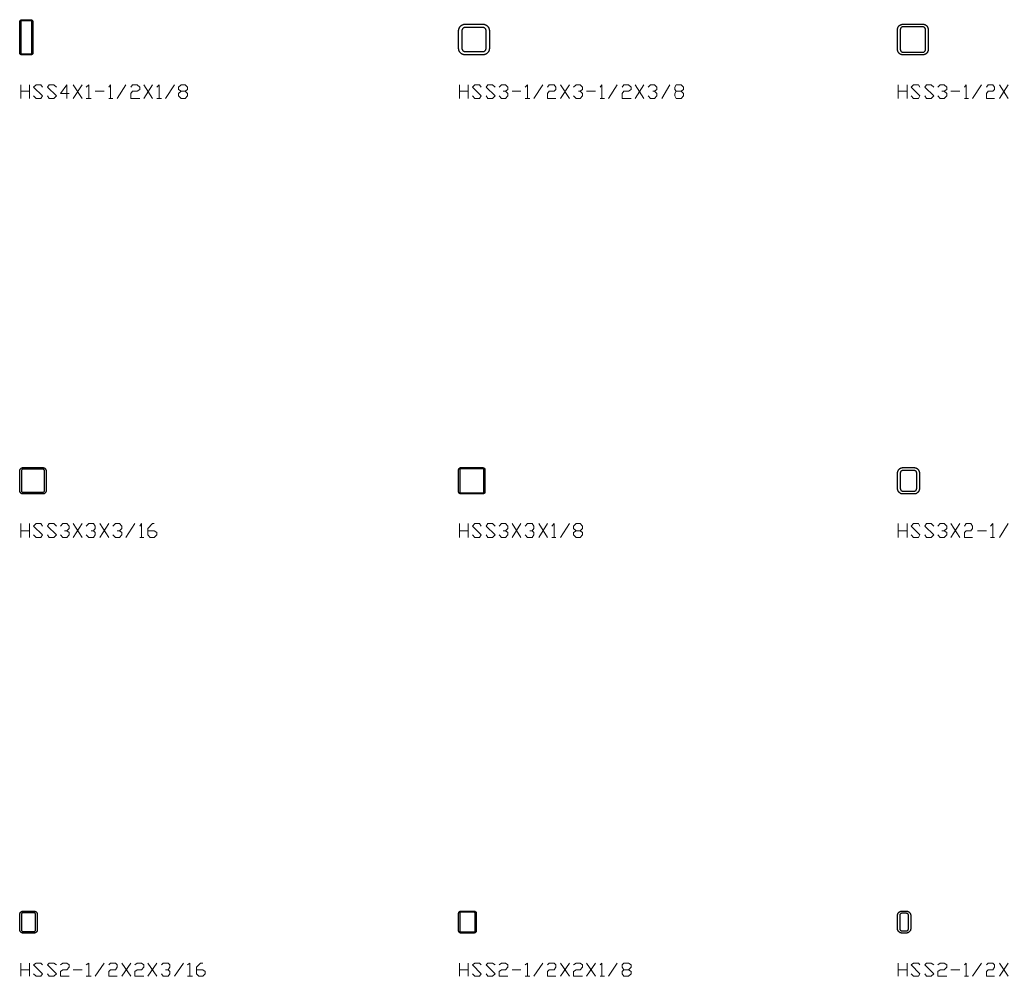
# Model space of a CAD drawing. Header units: inches. Extents: x 0 to 975, y -1305 to 34.
# Drawn here: x 250 to 362.6, y -1254.9 to -1146 of the extents above; entities that cross this region are included whole.
import ezdxf

# ---------------------------------------------------------------- set-up
doc = ezdxf.new("R2010")
doc.units = ezdxf.units.IN
doc.header["$MEASUREMENT"] = 0
doc.layers.add('AISC_STEEL', color=7, linetype='Continuous')

msp = doc.modelspace()

# ---------------------------------------------------------------- linework, layer by layer
at = {"color": 3, "lineweight": 0}
for p, q in [((250.11, -1154.96), (250.11, -1153.39)), ((250.11, -1154.13), (251.12, -1154.13)), ((251.12, -1153.39), (251.12, -1154.96)), ((256.1, -1153.39), (257.12, -1154.96)), ((256.1, -1154.96), (257.12, -1153.39)), ((258.59, -1154.13), (259.61, -1154.13)), ((261.08, -1154.96), (262.1, -1153.39)), ((264.12, -1153.39), (265.14, -1154.96)), ((264.12, -1154.96), (265.14, -1153.39)), ((266.61, -1154.96), (267.63, -1153.39)), ((300.09, -1154.96), (300.09, -1153.39)), ((300.09, -1154.13), (301.1, -1154.13)), ((301.1, -1153.39), (301.1, -1154.96)), ((306.08, -1154.13), (307.1, -1154.13)), ((308.57, -1154.96), (309.59, -1153.39)), ((311.62, -1153.39), (312.63, -1154.96)), ((311.62, -1154.96), (312.63, -1153.39)), ((314.57, -1154.13), (315.58, -1154.13)), ((317.06, -1154.96), (318.07, -1153.39)), ((320.1, -1153.39), (321.11, -1154.96)), ((320.1, -1154.96), (321.11, -1153.39)), ((323.14, -1154.96), (324.07, -1153.39)), ((350.07, -1154.96), (350.07, -1153.39)), ((350.07, -1154.13), (351.08, -1154.13)), ((351.08, -1153.39), (351.08, -1154.96)), ((356.06, -1154.13), (357.08, -1154.13)), ((358.55, -1154.96), (359.57, -1153.39)), ((361.6, -1153.39), (362.61, -1154.96)), ((361.6, -1154.96), (362.61, -1153.39)), ((257.58, -1154.96), (258.13, -1154.96)), ((260.16, -1154.96), (260.62, -1154.96)), ((265.6, -1154.96), (266.15, -1154.96)), ((307.56, -1154.96), (308.11, -1154.96)), ((316.13, -1154.96), (316.6, -1154.96)), ((357.63, -1154.96), (358.09, -1154.96)), ((250.11, -1204.94), (250.11, -1203.37)), ((251.12, -1203.37), (251.12, -1204.94)), ((256.1, -1203.37), (257.12, -1204.94)), ((256.1, -1204.94), (257.12, -1203.37)), ((259.14, -1203.37), (260.16, -1204.94)), ((259.14, -1204.94), (260.16, -1203.37)), ((262.1, -1204.94), (263.11, -1203.37)), ((300.09, -1204.94), (300.09, -1203.37)), ((301.1, -1203.37), (301.1, -1204.94)), ((306.08, -1203.37), (307.1, -1204.94)), ((306.08, -1204.94), (307.1, -1203.37)), ((309.13, -1203.37), (310.14, -1204.94)), ((309.13, -1204.94), (310.14, -1203.37)), ((311.62, -1204.94), (312.63, -1203.37)), ((350.07, -1204.94), (350.07, -1203.37)), ((351.08, -1203.37), (351.08, -1204.94)), ((356.06, -1203.37), (357.08, -1204.94)), ((356.06, -1204.94), (357.08, -1203.37)), ((361.6, -1204.94), (362.61, -1203.37)), ((250.11, -1204.2), (251.12, -1204.2)), ((263.66, -1204.94), (264.12, -1204.94)), ((300.09, -1204.2), (301.1, -1204.2)), ((310.6, -1204.94), (311.06, -1204.94)), ((350.07, -1204.2), (351.08, -1204.2)), ((359.11, -1204.2), (360.12, -1204.2)), ((360.58, -1204.94), (361.04, -1204.94)), ((250.11, -1254.92), (250.11, -1253.44)), ((250.11, -1254.18), (251.12, -1254.18)), ((251.12, -1253.44), (251.12, -1254.92)), ((256.1, -1254.18), (257.12, -1254.18)), ((258.59, -1254.92), (259.61, -1253.44)), ((261.63, -1253.44), (262.65, -1254.92)), ((261.63, -1254.92), (262.65, -1253.44)), ((264.59, -1253.44), (265.6, -1254.92)), ((264.59, -1254.92), (265.6, -1253.44)), ((267.63, -1254.92), (268.64, -1253.44)), ((300.09, -1254.92), (300.09, -1253.44)), ((300.09, -1254.18), (301.1, -1254.18)), ((301.1, -1253.44), (301.1, -1254.92)), ((306.08, -1254.18), (307.1, -1254.18)), ((308.57, -1254.92), (309.59, -1253.44)), ((311.62, -1253.44), (312.63, -1254.92)), ((311.62, -1254.92), (312.63, -1253.44)), ((314.57, -1253.44), (315.58, -1254.92)), ((314.57, -1254.92), (315.58, -1253.44)), ((317.06, -1254.92), (318.07, -1253.44)), ((350.07, -1254.92), (350.07, -1253.44)), ((350.07, -1254.18), (351.08, -1254.18)), ((351.08, -1253.44), (351.08, -1254.92)), ((356.06, -1254.18), (357.08, -1254.18)), ((358.55, -1254.92), (359.57, -1253.44)), ((361.6, -1253.44), (362.61, -1254.92)), ((361.6, -1254.92), (362.61, -1253.44)), ((257.58, -1254.92), (258.13, -1254.92)), ((269.1, -1254.92), (269.66, -1254.92)), ((307.56, -1254.92), (308.11, -1254.92)), ((316.13, -1254.92), (316.6, -1254.92)), ((357.63, -1254.92), (358.09, -1254.92))]:
    msp.add_line(p, q, dxfattribs=at)
for points in [[(251.58, -1154.68), (251.86, -1154.96), (252.41, -1154.96), (252.6, -1154.68), (251.58, -1153.67), (251.86, -1153.39), (252.41, -1153.39), (252.6, -1153.67)], [(253.15, -1154.68), (253.34, -1154.96), (253.89, -1154.96), (254.17, -1154.68), (253.15, -1153.67), (253.34, -1153.39), (253.89, -1153.39), (254.17, -1153.67)], [(255.64, -1154.4), (254.63, -1154.4), (255.36, -1153.39), (255.36, -1154.96)], [(257.58, -1153.67), (257.85, -1153.39), (257.85, -1154.96)], [(260.16, -1153.67), (260.34, -1153.39), (260.34, -1154.96)], [(262.65, -1153.67), (262.83, -1153.39), (263.39, -1153.39), (263.66, -1153.67), (263.66, -1153.94), (263.39, -1154.13), (262.83, -1154.13), (262.65, -1154.4), (262.65, -1154.96), (263.66, -1154.96)], [(265.6, -1153.67), (265.88, -1153.39), (265.88, -1154.96)], [(268.83, -1154.13), (269.1, -1154.4), (269.1, -1154.68), (268.83, -1154.96), (268.37, -1154.96), (268.09, -1154.68), (268.09, -1154.4), (268.37, -1154.13), (268.83, -1154.13), (269.1, -1153.94), (269.1, -1153.67), (268.83, -1153.39), (268.37, -1153.39), (268.09, -1153.67), (268.09, -1153.94), (268.37, -1154.13)], [(301.56, -1154.68), (301.84, -1154.96), (302.39, -1154.96), (302.58, -1154.68), (301.56, -1153.67), (301.84, -1153.39), (302.39, -1153.39), (302.58, -1153.67)], [(303.13, -1154.68), (303.32, -1154.96), (303.87, -1154.96), (304.15, -1154.68), (303.13, -1153.67), (303.32, -1153.39), (303.87, -1153.39), (304.15, -1153.67)], [(304.61, -1153.67), (304.88, -1153.39), (305.35, -1153.39), (305.62, -1153.67), (305.62, -1153.94), (305.35, -1154.13), (305.07, -1154.13)], [(305.35, -1154.13), (305.62, -1154.4), (305.62, -1154.68), (305.35, -1154.96), (304.88, -1154.96), (304.61, -1154.68)], [(307.56, -1153.67), (307.84, -1153.39), (307.84, -1154.96)], [(310.14, -1153.67), (310.33, -1153.39), (310.88, -1153.39), (311.06, -1153.67), (311.06, -1153.94), (310.88, -1154.13), (310.33, -1154.13), (310.14, -1154.4), (310.14, -1154.96), (311.06, -1154.96)], [(313.09, -1153.67), (313.37, -1153.39), (313.83, -1153.39), (314.11, -1153.67), (314.11, -1153.94), (313.83, -1154.13), (313.65, -1154.13)], [(313.83, -1154.13), (314.11, -1154.4), (314.11, -1154.68), (313.83, -1154.96), (313.37, -1154.96), (313.09, -1154.68)], [(316.13, -1153.67), (316.32, -1153.39), (316.32, -1154.96)], [(318.62, -1153.67), (318.81, -1153.39), (319.36, -1153.39), (319.64, -1153.67), (319.64, -1153.94), (319.36, -1154.13), (318.81, -1154.13), (318.62, -1154.4), (318.62, -1154.96), (319.64, -1154.96)], [(321.58, -1153.67), (321.85, -1153.39), (322.31, -1153.39), (322.59, -1153.67), (322.59, -1153.94), (322.31, -1154.13), (322.13, -1154.13)], [(322.31, -1154.13), (322.59, -1154.4), (322.59, -1154.68), (322.31, -1154.96), (321.85, -1154.96), (321.58, -1154.68)], [(325.36, -1154.13), (325.63, -1154.4), (325.63, -1154.68), (325.36, -1154.96), (324.8, -1154.96), (324.62, -1154.68), (324.62, -1154.4), (324.8, -1154.13), (325.36, -1154.13), (325.63, -1153.94), (325.63, -1153.67), (325.36, -1153.39), (324.8, -1153.39), (324.62, -1153.67), (324.62, -1153.94), (324.8, -1154.13)], [(351.55, -1154.68), (351.82, -1154.96), (352.38, -1154.96), (352.56, -1154.68), (351.55, -1153.67), (351.82, -1153.39), (352.38, -1153.39), (352.56, -1153.67)], [(353.11, -1154.68), (353.3, -1154.96), (353.85, -1154.96), (354.13, -1154.68), (353.11, -1153.67), (353.3, -1153.39), (353.85, -1153.39), (354.13, -1153.67)], [(354.59, -1153.67), (354.87, -1153.39), (355.33, -1153.39), (355.6, -1153.67), (355.6, -1153.94), (355.33, -1154.13), (355.05, -1154.13)], [(355.33, -1154.13), (355.6, -1154.4), (355.6, -1154.68), (355.33, -1154.96), (354.87, -1154.96), (354.59, -1154.68)], [(357.63, -1153.67), (357.82, -1153.39), (357.82, -1154.96)], [(360.12, -1153.67), (360.31, -1153.39), (360.86, -1153.39), (361.04, -1153.67), (361.04, -1153.94), (360.86, -1154.13), (360.31, -1154.13), (360.12, -1154.4), (360.12, -1154.96), (361.04, -1154.96)], [(251.58, -1204.66), (251.86, -1204.94), (252.41, -1204.94), (252.6, -1204.66), (251.58, -1203.65), (251.86, -1203.37), (252.41, -1203.37), (252.6, -1203.65)], [(253.15, -1204.66), (253.34, -1204.94), (253.89, -1204.94), (254.17, -1204.66), (253.15, -1203.65), (253.34, -1203.37), (253.89, -1203.37), (254.17, -1203.65)], [(254.63, -1203.65), (254.9, -1203.37), (255.36, -1203.37), (255.64, -1203.65), (255.64, -1203.92), (255.36, -1204.2), (255.09, -1204.2)], [(257.58, -1203.65), (257.85, -1203.37), (258.41, -1203.37), (258.59, -1203.65), (258.59, -1203.92), (258.41, -1204.2), (258.13, -1204.2)], [(260.62, -1203.65), (260.9, -1203.37), (261.36, -1203.37), (261.63, -1203.65), (261.63, -1203.92), (261.36, -1204.2), (261.08, -1204.2)], [(263.66, -1203.65), (263.85, -1203.37), (263.85, -1204.94)], [(264.59, -1204.2), (265.32, -1204.2), (265.6, -1204.38), (265.6, -1204.66), (265.32, -1204.94), (264.86, -1204.94), (264.59, -1204.66), (264.59, -1203.92), (265.14, -1203.37), (265.32, -1203.37)], [(301.56, -1204.66), (301.84, -1204.94), (302.39, -1204.94), (302.58, -1204.66), (301.56, -1203.65), (301.84, -1203.37), (302.39, -1203.37), (302.58, -1203.65)], [(303.13, -1204.66), (303.32, -1204.94), (303.87, -1204.94), (304.15, -1204.66), (303.13, -1203.65), (303.32, -1203.37), (303.87, -1203.37), (304.15, -1203.65)], [(304.61, -1203.65), (304.88, -1203.37), (305.35, -1203.37), (305.62, -1203.65), (305.62, -1203.92), (305.35, -1204.2), (305.07, -1204.2)], [(307.56, -1203.65), (307.84, -1203.37), (308.39, -1203.37), (308.57, -1203.65), (308.57, -1203.92), (308.39, -1204.2), (308.11, -1204.2)], [(310.6, -1203.65), (310.88, -1203.37), (310.88, -1204.94)], [(313.83, -1204.2), (314.11, -1204.38), (314.11, -1204.66), (313.83, -1204.94), (313.37, -1204.94), (313.09, -1204.66), (313.09, -1204.38), (313.37, -1204.2), (313.83, -1204.2), (314.11, -1203.92), (314.11, -1203.65), (313.83, -1203.37), (313.37, -1203.37), (313.09, -1203.65), (313.09, -1203.92), (313.37, -1204.2)], [(351.55, -1204.66), (351.82, -1204.94), (352.38, -1204.94), (352.56, -1204.66), (351.55, -1203.65), (351.82, -1203.37), (352.38, -1203.37), (352.56, -1203.65)], [(353.11, -1204.66), (353.3, -1204.94), (353.85, -1204.94), (354.13, -1204.66), (353.11, -1203.65), (353.3, -1203.37), (353.85, -1203.37), (354.13, -1203.65)], [(354.59, -1203.65), (354.87, -1203.37), (355.33, -1203.37), (355.6, -1203.65), (355.6, -1203.92), (355.33, -1204.2), (355.05, -1204.2)], [(357.63, -1203.65), (357.82, -1203.37), (358.37, -1203.37), (358.55, -1203.65), (358.55, -1203.92), (358.37, -1204.2), (357.82, -1204.2), (357.63, -1204.38), (357.63, -1204.94), (358.55, -1204.94)], [(360.58, -1203.65), (360.86, -1203.37), (360.86, -1204.94)], [(255.36, -1204.2), (255.64, -1204.38), (255.64, -1204.66), (255.36, -1204.94), (254.9, -1204.94), (254.63, -1204.66)], [(258.41, -1204.2), (258.59, -1204.38), (258.59, -1204.66), (258.41, -1204.94), (257.85, -1204.94), (257.58, -1204.66)], [(261.36, -1204.2), (261.63, -1204.38), (261.63, -1204.66), (261.36, -1204.94), (260.9, -1204.94), (260.62, -1204.66)], [(305.35, -1204.2), (305.62, -1204.38), (305.62, -1204.66), (305.35, -1204.94), (304.88, -1204.94), (304.61, -1204.66)], [(308.39, -1204.2), (308.57, -1204.38), (308.57, -1204.66), (308.39, -1204.94), (307.84, -1204.94), (307.56, -1204.66)], [(355.33, -1204.2), (355.6, -1204.38), (355.6, -1204.66), (355.33, -1204.94), (354.87, -1204.94), (354.59, -1204.66)], [(251.58, -1254.64), (251.86, -1254.92), (252.41, -1254.92), (252.6, -1254.64), (251.58, -1253.63), (251.86, -1253.44), (252.41, -1253.44), (252.6, -1253.63)], [(253.15, -1254.64), (253.34, -1254.92), (253.89, -1254.92), (254.17, -1254.64), (253.15, -1253.63), (253.34, -1253.44), (253.89, -1253.44), (254.17, -1253.63)], [(254.63, -1253.63), (254.9, -1253.44), (255.36, -1253.44), (255.64, -1253.63), (255.64, -1253.9), (255.36, -1254.18), (254.9, -1254.18), (254.63, -1254.37), (254.63, -1254.92), (255.64, -1254.92)], [(257.58, -1253.63), (257.85, -1253.44), (257.85, -1254.92)], [(260.16, -1253.63), (260.34, -1253.44), (260.9, -1253.44), (261.08, -1253.63), (261.08, -1253.9), (260.9, -1254.18), (260.34, -1254.18), (260.16, -1254.37), (260.16, -1254.92), (261.08, -1254.92)], [(263.11, -1253.63), (263.39, -1253.44), (263.85, -1253.44), (264.12, -1253.63), (264.12, -1253.9), (263.85, -1254.18), (263.39, -1254.18), (263.11, -1254.37), (263.11, -1254.92), (264.12, -1254.92)], [(266.15, -1253.63), (266.34, -1253.44), (266.89, -1253.44), (267.08, -1253.63), (267.08, -1253.9), (266.89, -1254.18), (266.61, -1254.18)], [(266.89, -1254.18), (267.08, -1254.37), (267.08, -1254.64), (266.89, -1254.92), (266.34, -1254.92), (266.15, -1254.64)], [(269.1, -1253.63), (269.38, -1253.44), (269.38, -1254.92)], [(270.12, -1254.18), (270.86, -1254.18), (271.13, -1254.37), (271.13, -1254.64), (270.86, -1254.92), (270.4, -1254.92), (270.12, -1254.64), (270.12, -1253.9), (270.58, -1253.44), (270.86, -1253.44)], [(301.56, -1254.64), (301.84, -1254.92), (302.39, -1254.92), (302.58, -1254.64), (301.56, -1253.63), (301.84, -1253.44), (302.39, -1253.44), (302.58, -1253.63)], [(303.13, -1254.64), (303.32, -1254.92), (303.87, -1254.92), (304.15, -1254.64), (303.13, -1253.63), (303.32, -1253.44), (303.87, -1253.44), (304.15, -1253.63)], [(304.61, -1253.63), (304.88, -1253.44), (305.35, -1253.44), (305.62, -1253.63), (305.62, -1253.9), (305.35, -1254.18), (304.88, -1254.18), (304.61, -1254.37), (304.61, -1254.92), (305.62, -1254.92)], [(307.56, -1253.63), (307.84, -1253.44), (307.84, -1254.92)], [(310.14, -1253.63), (310.33, -1253.44), (310.88, -1253.44), (311.06, -1253.63), (311.06, -1253.9), (310.88, -1254.18), (310.33, -1254.18), (310.14, -1254.37), (310.14, -1254.92), (311.06, -1254.92)], [(313.09, -1253.63), (313.37, -1253.44), (313.83, -1253.44), (314.11, -1253.63), (314.11, -1253.9), (313.83, -1254.18), (313.37, -1254.18), (313.09, -1254.37), (313.09, -1254.92), (314.11, -1254.92)], [(316.13, -1253.63), (316.32, -1253.44), (316.32, -1254.92)], [(319.36, -1254.18), (319.64, -1254.37), (319.64, -1254.64), (319.36, -1254.92), (318.81, -1254.92), (318.62, -1254.64), (318.62, -1254.37), (318.81, -1254.18), (319.36, -1254.18), (319.64, -1253.9), (319.64, -1253.63), (319.36, -1253.44), (318.81, -1253.44), (318.62, -1253.63), (318.62, -1253.9), (318.81, -1254.18)], [(351.55, -1254.64), (351.82, -1254.92), (352.38, -1254.92), (352.56, -1254.64), (351.55, -1253.63), (351.82, -1253.44), (352.38, -1253.44), (352.56, -1253.63)], [(353.11, -1254.64), (353.3, -1254.92), (353.85, -1254.92), (354.13, -1254.64), (353.11, -1253.63), (353.3, -1253.44), (353.85, -1253.44), (354.13, -1253.63)], [(354.59, -1253.63), (354.87, -1253.44), (355.33, -1253.44), (355.6, -1253.63), (355.6, -1253.9), (355.33, -1254.18), (354.87, -1254.18), (354.59, -1254.37), (354.59, -1254.92), (355.6, -1254.92)], [(357.63, -1253.63), (357.82, -1253.44), (357.82, -1254.92)], [(360.12, -1253.63), (360.31, -1253.44), (360.86, -1253.44), (361.04, -1253.63), (361.04, -1253.9), (360.86, -1254.18), (360.31, -1254.18), (360.12, -1254.37), (360.12, -1254.92), (361.04, -1254.92)]]:
    msp.add_lwpolyline(points, dxfattribs=at)
at = {"layer": 'AISC_STEEL'}
for points in [[(251.25, -1146), (251.28, -1146), (251.31, -1146.01), (251.33, -1146.01), (251.36, -1146.02), (251.38, -1146.04), (251.41, -1146.05), (251.43, -1146.07), (251.45, -1146.09), (251.46, -1146.12), (251.48, -1146.14), (251.49, -1146.17), (251.49, -1146.19), (251.5, -1146.22), (251.5, -1146.25), (251.5, -1149.75), (251.5, -1149.78), (251.49, -1149.81), (251.49, -1149.83), (251.48, -1149.86), (251.46, -1149.88), (251.45, -1149.91), (251.43, -1149.93), (251.41, -1149.95), (251.38, -1149.96), (251.36, -1149.98), (251.33, -1149.99), (251.31, -1149.99), (251.28, -1150), (251.25, -1150), (250.25, -1150), (250.22, -1150), (250.19, -1149.99), (250.17, -1149.99), (250.14, -1149.98), (250.12, -1149.96), (250.09, -1149.95), (250.07, -1149.93), (250.05, -1149.91), (250.04, -1149.88), (250.02, -1149.86), (250.01, -1149.83), (250.01, -1149.81), (250, -1149.78), (250, -1149.75), (250, -1146.25), (250, -1146.22), (250.01, -1146.19), (250.01, -1146.17), (250.02, -1146.14), (250.04, -1146.12), (250.05, -1146.09), (250.07, -1146.07), (250.09, -1146.05), (250.12, -1146.04), (250.14, -1146.02), (250.17, -1146.01), (250.19, -1146.01), (250.22, -1146), (250.25, -1146)], [(250.25, -1146.12), (250.23, -1146.13), (250.22, -1146.13), (250.2, -1146.13), (250.19, -1146.14), (250.17, -1146.15), (250.16, -1146.16), (250.15, -1146.17), (250.14, -1146.19), (250.13, -1146.2), (250.13, -1146.22), (250.13, -1146.23), (250.12, -1146.25), (250.12, -1149.75), (250.13, -1149.77), (250.13, -1149.78), (250.13, -1149.8), (250.14, -1149.81), (250.15, -1149.83), (250.16, -1149.84), (250.17, -1149.85), (250.19, -1149.86), (250.2, -1149.87), (250.22, -1149.87), (250.23, -1149.87), (250.25, -1149.88), (251.25, -1149.88), (251.27, -1149.87), (251.28, -1149.87), (251.3, -1149.87), (251.31, -1149.86), (251.33, -1149.85), (251.34, -1149.84), (251.35, -1149.83), (251.36, -1149.81), (251.37, -1149.8), (251.37, -1149.78), (251.37, -1149.77), (251.38, -1149.75), (251.38, -1146.25), (251.37, -1146.23), (251.37, -1146.22), (251.37, -1146.2), (251.36, -1146.19), (251.35, -1146.17), (251.34, -1146.16), (251.33, -1146.15), (251.31, -1146.14), (251.3, -1146.13), (251.28, -1146.13), (251.27, -1146.13), (251.25, -1146.12)], [(302.75, -1146.5), (302.78, -1146.5), (302.81, -1146.5), (302.84, -1146.51), (302.87, -1146.51), (302.9, -1146.51), (302.93, -1146.52), (302.95, -1146.53), (302.98, -1146.54), (303.01, -1146.55), (303.04, -1146.56), (303.06, -1146.57), (303.09, -1146.58), (303.12, -1146.6), (303.14, -1146.61), (303.17, -1146.63), (303.19, -1146.64), (303.21, -1146.66), (303.24, -1146.68), (303.26, -1146.7), (303.28, -1146.72), (303.3, -1146.74), (303.32, -1146.76), (303.34, -1146.79), (303.36, -1146.81), (303.37, -1146.83), (303.39, -1146.86), (303.4, -1146.88), (303.42, -1146.91), (303.43, -1146.94), (303.44, -1146.96), (303.45, -1146.99), (303.46, -1147.02), (303.47, -1147.05), (303.48, -1147.07), (303.49, -1147.1), (303.49, -1147.13), (303.49, -1147.16), (303.5, -1147.19), (303.5, -1147.22), (303.5, -1147.25), (303.5, -1149.25), (303.5, -1149.28), (303.5, -1149.31), (303.49, -1149.34), (303.49, -1149.37), (303.49, -1149.4), (303.48, -1149.43), (303.47, -1149.45), (303.46, -1149.48), (303.45, -1149.51), (303.44, -1149.54), (303.43, -1149.56), (303.42, -1149.59), (303.4, -1149.62), (303.39, -1149.64), (303.37, -1149.67), (303.36, -1149.69), (303.34, -1149.71), (303.32, -1149.74), (303.3, -1149.76), (303.28, -1149.78), (303.26, -1149.8), (303.24, -1149.82), (303.21, -1149.84), (303.19, -1149.86), (303.17, -1149.87), (303.14, -1149.89), (303.12, -1149.9), (303.09, -1149.92), (303.06, -1149.93), (303.04, -1149.94), (303.01, -1149.95), (302.98, -1149.96), (302.95, -1149.97), (302.93, -1149.98), (302.9, -1149.99), (302.87, -1149.99), (302.84, -1149.99), (302.81, -1150), (302.78, -1150), (302.75, -1150), (300.75, -1150), (300.72, -1150), (300.69, -1150), (300.66, -1149.99), (300.63, -1149.99), (300.6, -1149.99), (300.57, -1149.98), (300.55, -1149.97), (300.52, -1149.96), (300.49, -1149.95), (300.46, -1149.94), (300.44, -1149.93), (300.41, -1149.92), (300.38, -1149.9), (300.36, -1149.89), (300.33, -1149.87), (300.31, -1149.86), (300.29, -1149.84), (300.26, -1149.82), (300.24, -1149.8), (300.22, -1149.78), (300.2, -1149.76), (300.18, -1149.74), (300.16, -1149.71), (300.14, -1149.69), (300.13, -1149.67), (300.11, -1149.64), (300.1, -1149.62), (300.08, -1149.59), (300.07, -1149.56), (300.06, -1149.54), (300.05, -1149.51), (300.04, -1149.48), (300.03, -1149.45), (300.02, -1149.43), (300.01, -1149.4), (300.01, -1149.37), (300.01, -1149.34), (300, -1149.31), (300, -1149.28), (300, -1149.25), (300, -1147.25), (300, -1147.22), (300, -1147.19), (300.01, -1147.16), (300.01, -1147.13), (300.01, -1147.1), (300.02, -1147.07), (300.03, -1147.05), (300.04, -1147.02), (300.05, -1146.99), (300.06, -1146.96), (300.07, -1146.94), (300.08, -1146.91), (300.1, -1146.88), (300.11, -1146.86), (300.13, -1146.83), (300.14, -1146.81), (300.16, -1146.79), (300.18, -1146.76), (300.2, -1146.74), (300.22, -1146.72), (300.24, -1146.7), (300.26, -1146.68), (300.29, -1146.66), (300.31, -1146.64), (300.33, -1146.63), (300.36, -1146.61), (300.38, -1146.6), (300.41, -1146.58), (300.44, -1146.57), (300.46, -1146.56), (300.49, -1146.55), (300.52, -1146.54), (300.55, -1146.53), (300.57, -1146.52), (300.6, -1146.51), (300.63, -1146.51), (300.66, -1146.51), (300.69, -1146.5), (300.72, -1146.5), (300.75, -1146.5)], [(300.75, -1146.88), (300.72, -1146.88), (300.69, -1146.88), (300.66, -1146.89), (300.63, -1146.89), (300.61, -1146.9), (300.58, -1146.92), (300.55, -1146.93), (300.53, -1146.95), (300.51, -1146.96), (300.48, -1146.98), (300.46, -1147.01), (300.45, -1147.03), (300.43, -1147.05), (300.42, -1147.08), (300.4, -1147.11), (300.39, -1147.13), (300.39, -1147.16), (300.38, -1147.19), (300.38, -1147.22), (300.38, -1147.25), (300.38, -1149.25), (300.38, -1149.28), (300.38, -1149.31), (300.39, -1149.34), (300.39, -1149.37), (300.4, -1149.39), (300.42, -1149.42), (300.43, -1149.45), (300.45, -1149.47), (300.46, -1149.49), (300.48, -1149.52), (300.51, -1149.54), (300.53, -1149.55), (300.55, -1149.57), (300.58, -1149.58), (300.61, -1149.6), (300.63, -1149.61), (300.66, -1149.61), (300.69, -1149.62), (300.72, -1149.62), (300.75, -1149.62), (302.75, -1149.62), (302.78, -1149.62), (302.81, -1149.62), (302.84, -1149.61), (302.87, -1149.61), (302.89, -1149.6), (302.92, -1149.58), (302.95, -1149.57), (302.97, -1149.55), (302.99, -1149.54), (303.02, -1149.52), (303.04, -1149.49), (303.05, -1149.47), (303.07, -1149.45), (303.08, -1149.42), (303.1, -1149.39), (303.11, -1149.37), (303.11, -1149.34), (303.12, -1149.31), (303.12, -1149.28), (303.12, -1149.25), (303.12, -1147.25), (303.12, -1147.22), (303.12, -1147.19), (303.11, -1147.16), (303.11, -1147.13), (303.1, -1147.11), (303.08, -1147.08), (303.07, -1147.05), (303.05, -1147.03), (303.04, -1147.01), (303.02, -1146.98), (302.99, -1146.96), (302.97, -1146.95), (302.95, -1146.93), (302.92, -1146.92), (302.89, -1146.9), (302.87, -1146.89), (302.84, -1146.89), (302.81, -1146.88), (302.78, -1146.88), (302.75, -1146.88)], [(352.88, -1146.5), (352.9, -1146.5), (352.93, -1146.5), (352.96, -1146.51), (352.99, -1146.51), (353.02, -1146.52), (353.05, -1146.53), (353.08, -1146.53), (353.11, -1146.54), (353.13, -1146.56), (353.16, -1146.57), (353.19, -1146.58), (353.21, -1146.6), (353.24, -1146.62), (353.26, -1146.63), (353.28, -1146.65), (353.31, -1146.67), (353.33, -1146.69), (353.35, -1146.72), (353.37, -1146.74), (353.38, -1146.76), (353.4, -1146.79), (353.42, -1146.81), (353.43, -1146.84), (353.44, -1146.87), (353.46, -1146.89), (353.47, -1146.92), (353.47, -1146.95), (353.48, -1146.98), (353.49, -1147.01), (353.49, -1147.04), (353.5, -1147.07), (353.5, -1147.1), (353.5, -1147.12), (353.5, -1149.38), (353.5, -1149.4), (353.5, -1149.43), (353.49, -1149.46), (353.49, -1149.49), (353.48, -1149.52), (353.47, -1149.55), (353.47, -1149.58), (353.46, -1149.61), (353.44, -1149.63), (353.43, -1149.66), (353.42, -1149.69), (353.4, -1149.71), (353.38, -1149.74), (353.37, -1149.76), (353.35, -1149.78), (353.33, -1149.81), (353.31, -1149.83), (353.28, -1149.85), (353.26, -1149.87), (353.24, -1149.88), (353.21, -1149.9), (353.19, -1149.92), (353.16, -1149.93), (353.13, -1149.94), (353.11, -1149.96), (353.08, -1149.97), (353.05, -1149.97), (353.02, -1149.98), (352.99, -1149.99), (352.96, -1149.99), (352.93, -1150), (352.9, -1150), (352.88, -1150), (350.62, -1150), (350.6, -1150), (350.57, -1150), (350.54, -1149.99), (350.51, -1149.99), (350.48, -1149.98), (350.45, -1149.97), (350.42, -1149.97), (350.39, -1149.96), (350.37, -1149.94), (350.34, -1149.93), (350.31, -1149.92), (350.29, -1149.9), (350.26, -1149.88), (350.24, -1149.87), (350.22, -1149.85), (350.19, -1149.83), (350.17, -1149.81), (350.15, -1149.78), (350.13, -1149.76), (350.12, -1149.74), (350.1, -1149.71), (350.08, -1149.69), (350.07, -1149.66), (350.06, -1149.63), (350.04, -1149.61), (350.03, -1149.58), (350.03, -1149.55), (350.02, -1149.52), (350.01, -1149.49), (350.01, -1149.46), (350, -1149.43), (350, -1149.4), (350, -1149.38), (350, -1147.12), (350, -1147.1), (350, -1147.07), (350.01, -1147.04), (350.01, -1147.01), (350.02, -1146.98), (350.03, -1146.95), (350.03, -1146.92), (350.04, -1146.89), (350.06, -1146.87), (350.07, -1146.84), (350.08, -1146.81), (350.1, -1146.79), (350.12, -1146.76), (350.13, -1146.74), (350.15, -1146.72), (350.17, -1146.69), (350.19, -1146.67), (350.22, -1146.65), (350.24, -1146.63), (350.26, -1146.62), (350.29, -1146.6), (350.31, -1146.58), (350.34, -1146.57), (350.37, -1146.56), (350.39, -1146.54), (350.42, -1146.53), (350.45, -1146.53), (350.48, -1146.52), (350.51, -1146.51), (350.54, -1146.51), (350.57, -1146.5), (350.6, -1146.5), (350.62, -1146.5)], [(350.62, -1146.81), (350.6, -1146.81), (350.57, -1146.82), (350.54, -1146.82), (350.51, -1146.83), (350.49, -1146.85), (350.46, -1146.86), (350.44, -1146.88), (350.41, -1146.89), (350.39, -1146.91), (350.38, -1146.94), (350.36, -1146.96), (350.35, -1146.99), (350.33, -1147.01), (350.32, -1147.04), (350.32, -1147.07), (350.31, -1147.1), (350.31, -1147.12), (350.31, -1149.38), (350.31, -1149.4), (350.32, -1149.43), (350.32, -1149.46), (350.33, -1149.49), (350.35, -1149.51), (350.36, -1149.54), (350.38, -1149.56), (350.39, -1149.59), (350.41, -1149.61), (350.44, -1149.62), (350.46, -1149.64), (350.49, -1149.65), (350.51, -1149.67), (350.54, -1149.68), (350.57, -1149.68), (350.6, -1149.69), (350.62, -1149.69), (352.88, -1149.69), (352.9, -1149.69), (352.93, -1149.68), (352.96, -1149.68), (352.99, -1149.67), (353.01, -1149.65), (353.04, -1149.64), (353.06, -1149.62), (353.09, -1149.61), (353.11, -1149.59), (353.12, -1149.56), (353.14, -1149.54), (353.15, -1149.51), (353.17, -1149.49), (353.18, -1149.46), (353.18, -1149.43), (353.19, -1149.4), (353.19, -1149.38), (353.19, -1147.12), (353.19, -1147.1), (353.18, -1147.07), (353.18, -1147.04), (353.17, -1147.01), (353.15, -1146.99), (353.14, -1146.96), (353.12, -1146.94), (353.11, -1146.91), (353.09, -1146.89), (353.06, -1146.88), (353.04, -1146.86), (353.01, -1146.85), (352.99, -1146.83), (352.96, -1146.82), (352.93, -1146.82), (352.9, -1146.81), (352.88, -1146.81)], [(252.62, -1197), (252.65, -1197), (252.68, -1197), (252.71, -1197.01), (252.74, -1197.02), (252.77, -1197.03), (252.8, -1197.04), (252.82, -1197.06), (252.85, -1197.07), (252.87, -1197.09), (252.89, -1197.11), (252.91, -1197.13), (252.93, -1197.15), (252.94, -1197.18), (252.96, -1197.2), (252.97, -1197.23), (252.98, -1197.26), (252.99, -1197.29), (253, -1197.32), (253, -1197.35), (253, -1197.38), (253, -1199.62), (253, -1199.65), (253, -1199.68), (252.99, -1199.71), (252.98, -1199.74), (252.97, -1199.77), (252.96, -1199.8), (252.94, -1199.82), (252.93, -1199.85), (252.91, -1199.87), (252.89, -1199.89), (252.87, -1199.91), (252.85, -1199.93), (252.82, -1199.94), (252.8, -1199.96), (252.77, -1199.97), (252.74, -1199.98), (252.71, -1199.99), (252.68, -1200), (252.65, -1200), (252.62, -1200), (250.38, -1200), (250.35, -1200), (250.32, -1200), (250.29, -1199.99), (250.26, -1199.98), (250.23, -1199.97), (250.2, -1199.96), (250.18, -1199.94), (250.15, -1199.93), (250.13, -1199.91), (250.11, -1199.89), (250.09, -1199.87), (250.07, -1199.85), (250.06, -1199.82), (250.04, -1199.8), (250.03, -1199.77), (250.02, -1199.74), (250.01, -1199.71), (250, -1199.68), (250, -1199.65), (250, -1199.62), (250, -1197.38), (250, -1197.35), (250, -1197.32), (250.01, -1197.29), (250.02, -1197.26), (250.03, -1197.23), (250.04, -1197.2), (250.06, -1197.18), (250.07, -1197.15), (250.09, -1197.13), (250.11, -1197.11), (250.13, -1197.09), (250.15, -1197.07), (250.18, -1197.06), (250.2, -1197.04), (250.23, -1197.03), (250.26, -1197.02), (250.29, -1197.01), (250.32, -1197), (250.35, -1197), (250.38, -1197)], [(302.75, -1197), (302.78, -1197), (302.81, -1197.01), (302.83, -1197.01), (302.86, -1197.02), (302.88, -1197.04), (302.91, -1197.05), (302.93, -1197.07), (302.95, -1197.09), (302.96, -1197.12), (302.98, -1197.14), (302.99, -1197.17), (302.99, -1197.19), (303, -1197.22), (303, -1197.25), (303, -1199.75), (303, -1199.78), (302.99, -1199.81), (302.99, -1199.83), (302.98, -1199.86), (302.96, -1199.88), (302.95, -1199.91), (302.93, -1199.93), (302.91, -1199.95), (302.88, -1199.96), (302.86, -1199.98), (302.83, -1199.99), (302.81, -1199.99), (302.78, -1200), (302.75, -1200), (300.25, -1200), (300.22, -1200), (300.19, -1199.99), (300.17, -1199.99), (300.14, -1199.98), (300.12, -1199.96), (300.09, -1199.95), (300.07, -1199.93), (300.05, -1199.91), (300.04, -1199.88), (300.02, -1199.86), (300.01, -1199.83), (300.01, -1199.81), (300, -1199.78), (300, -1199.75), (300, -1197.25), (300, -1197.22), (300.01, -1197.19), (300.01, -1197.17), (300.02, -1197.14), (300.04, -1197.12), (300.05, -1197.09), (300.07, -1197.07), (300.09, -1197.05), (300.12, -1197.04), (300.14, -1197.02), (300.17, -1197.01), (300.19, -1197.01), (300.22, -1197), (300.25, -1197)], [(351.88, -1197), (351.9, -1197), (351.93, -1197), (351.96, -1197.01), (351.99, -1197.01), (352.02, -1197.02), (352.05, -1197.03), (352.08, -1197.03), (352.11, -1197.04), (352.13, -1197.06), (352.16, -1197.07), (352.19, -1197.08), (352.21, -1197.1), (352.24, -1197.12), (352.26, -1197.13), (352.28, -1197.15), (352.31, -1197.17), (352.33, -1197.19), (352.35, -1197.22), (352.37, -1197.24), (352.38, -1197.26), (352.4, -1197.29), (352.42, -1197.31), (352.43, -1197.34), (352.44, -1197.37), (352.46, -1197.39), (352.47, -1197.42), (352.47, -1197.45), (352.48, -1197.48), (352.49, -1197.51), (352.49, -1197.54), (352.5, -1197.57), (352.5, -1197.6), (352.5, -1197.62), (352.5, -1199.38), (352.5, -1199.4), (352.5, -1199.43), (352.49, -1199.46), (352.49, -1199.49), (352.48, -1199.52), (352.47, -1199.55), (352.47, -1199.58), (352.46, -1199.61), (352.44, -1199.63), (352.43, -1199.66), (352.42, -1199.69), (352.4, -1199.71), (352.38, -1199.74), (352.37, -1199.76), (352.35, -1199.78), (352.33, -1199.81), (352.31, -1199.83), (352.28, -1199.85), (352.26, -1199.87), (352.24, -1199.88), (352.21, -1199.9), (352.19, -1199.92), (352.16, -1199.93), (352.13, -1199.94), (352.11, -1199.96), (352.08, -1199.97), (352.05, -1199.97), (352.02, -1199.98), (351.99, -1199.99), (351.96, -1199.99), (351.93, -1200), (351.9, -1200), (351.88, -1200), (350.62, -1200), (350.6, -1200), (350.57, -1200), (350.54, -1199.99), (350.51, -1199.99), (350.48, -1199.98), (350.45, -1199.97), (350.42, -1199.97), (350.39, -1199.96), (350.37, -1199.94), (350.34, -1199.93), (350.31, -1199.92), (350.29, -1199.9), (350.26, -1199.88), (350.24, -1199.87), (350.22, -1199.85), (350.19, -1199.83), (350.17, -1199.81), (350.15, -1199.78), (350.13, -1199.76), (350.12, -1199.74), (350.1, -1199.71), (350.08, -1199.69), (350.07, -1199.66), (350.06, -1199.63), (350.04, -1199.61), (350.03, -1199.58), (350.03, -1199.55), (350.02, -1199.52), (350.01, -1199.49), (350.01, -1199.46), (350, -1199.43), (350, -1199.4), (350, -1199.38), (350, -1197.62), (350, -1197.6), (350, -1197.57), (350.01, -1197.54), (350.01, -1197.51), (350.02, -1197.48), (350.03, -1197.45), (350.03, -1197.42), (350.04, -1197.39), (350.06, -1197.37), (350.07, -1197.34), (350.08, -1197.31), (350.1, -1197.29), (350.12, -1197.26), (350.13, -1197.24), (350.15, -1197.22), (350.17, -1197.19), (350.19, -1197.17), (350.22, -1197.15), (350.24, -1197.13), (350.26, -1197.12), (350.29, -1197.1), (350.31, -1197.08), (350.34, -1197.07), (350.37, -1197.06), (350.39, -1197.04), (350.42, -1197.03), (350.45, -1197.03), (350.48, -1197.02), (350.51, -1197.01), (350.54, -1197.01), (350.57, -1197), (350.6, -1197), (350.62, -1197)], [(250.38, -1197.19), (250.35, -1197.19), (250.33, -1197.19), (250.3, -1197.2), (250.28, -1197.21), (250.26, -1197.23), (250.24, -1197.24), (250.23, -1197.26), (250.21, -1197.28), (250.2, -1197.3), (250.19, -1197.33), (250.19, -1197.35), (250.19, -1197.38), (250.19, -1199.62), (250.19, -1199.65), (250.19, -1199.67), (250.2, -1199.7), (250.21, -1199.72), (250.23, -1199.74), (250.24, -1199.76), (250.26, -1199.77), (250.28, -1199.79), (250.3, -1199.8), (250.33, -1199.81), (250.35, -1199.81), (250.38, -1199.81), (252.62, -1199.81), (252.65, -1199.81), (252.67, -1199.81), (252.7, -1199.8), (252.72, -1199.79), (252.74, -1199.77), (252.76, -1199.76), (252.77, -1199.74), (252.79, -1199.72), (252.8, -1199.7), (252.81, -1199.67), (252.81, -1199.65), (252.81, -1199.62), (252.81, -1197.38), (252.81, -1197.35), (252.81, -1197.33), (252.8, -1197.3), (252.79, -1197.28), (252.77, -1197.26), (252.76, -1197.24), (252.74, -1197.23), (252.72, -1197.21), (252.7, -1197.2), (252.67, -1197.19), (252.65, -1197.19), (252.62, -1197.19)], [(300.25, -1197.12), (300.23, -1197.13), (300.22, -1197.13), (300.2, -1197.13), (300.19, -1197.14), (300.17, -1197.15), (300.16, -1197.16), (300.15, -1197.17), (300.14, -1197.19), (300.13, -1197.2), (300.13, -1197.22), (300.13, -1197.23), (300.12, -1197.25), (300.12, -1199.75), (300.13, -1199.77), (300.13, -1199.78), (300.13, -1199.8), (300.14, -1199.81), (300.15, -1199.83), (300.16, -1199.84), (300.17, -1199.85), (300.19, -1199.86), (300.2, -1199.87), (300.22, -1199.87), (300.23, -1199.87), (300.25, -1199.88), (302.75, -1199.88), (302.77, -1199.87), (302.78, -1199.87), (302.8, -1199.87), (302.81, -1199.86), (302.83, -1199.85), (302.84, -1199.84), (302.85, -1199.83), (302.86, -1199.81), (302.87, -1199.8), (302.87, -1199.78), (302.87, -1199.77), (302.88, -1199.75), (302.88, -1197.25), (302.87, -1197.23), (302.87, -1197.22), (302.87, -1197.2), (302.86, -1197.19), (302.85, -1197.17), (302.84, -1197.16), (302.83, -1197.15), (302.81, -1197.14), (302.8, -1197.13), (302.78, -1197.13), (302.77, -1197.13), (302.75, -1197.12)], [(350.62, -1197.31), (350.6, -1197.31), (350.57, -1197.32), (350.54, -1197.32), (350.51, -1197.33), (350.49, -1197.35), (350.46, -1197.36), (350.44, -1197.38), (350.41, -1197.39), (350.39, -1197.41), (350.38, -1197.44), (350.36, -1197.46), (350.35, -1197.49), (350.33, -1197.51), (350.32, -1197.54), (350.32, -1197.57), (350.31, -1197.6), (350.31, -1197.62), (350.31, -1199.38), (350.31, -1199.4), (350.32, -1199.43), (350.32, -1199.46), (350.33, -1199.49), (350.35, -1199.51), (350.36, -1199.54), (350.38, -1199.56), (350.39, -1199.59), (350.41, -1199.61), (350.44, -1199.62), (350.46, -1199.64), (350.49, -1199.65), (350.51, -1199.67), (350.54, -1199.68), (350.57, -1199.68), (350.6, -1199.69), (350.62, -1199.69), (351.88, -1199.69), (351.9, -1199.69), (351.93, -1199.68), (351.96, -1199.68), (351.99, -1199.67), (352.01, -1199.65), (352.04, -1199.64), (352.06, -1199.62), (352.09, -1199.61), (352.11, -1199.59), (352.12, -1199.56), (352.14, -1199.54), (352.15, -1199.51), (352.17, -1199.49), (352.18, -1199.46), (352.18, -1199.43), (352.19, -1199.4), (352.19, -1199.38), (352.19, -1197.62), (352.19, -1197.6), (352.18, -1197.57), (352.18, -1197.54), (352.17, -1197.51), (352.15, -1197.49), (352.14, -1197.46), (352.12, -1197.44), (352.11, -1197.41), (352.09, -1197.39), (352.06, -1197.38), (352.04, -1197.36), (352.01, -1197.35), (351.99, -1197.33), (351.96, -1197.32), (351.93, -1197.32), (351.9, -1197.31), (351.88, -1197.31)], [(251.62, -1247.5), (251.65, -1247.5), (251.68, -1247.5), (251.71, -1247.51), (251.74, -1247.52), (251.77, -1247.53), (251.8, -1247.54), (251.82, -1247.56), (251.85, -1247.57), (251.87, -1247.59), (251.89, -1247.61), (251.91, -1247.63), (251.93, -1247.65), (251.94, -1247.68), (251.96, -1247.7), (251.97, -1247.73), (251.98, -1247.76), (251.99, -1247.79), (252, -1247.82), (252, -1247.85), (252, -1247.88), (252, -1249.62), (252, -1249.65), (252, -1249.68), (251.99, -1249.71), (251.98, -1249.74), (251.97, -1249.77), (251.96, -1249.8), (251.94, -1249.82), (251.93, -1249.85), (251.91, -1249.87), (251.89, -1249.89), (251.87, -1249.91), (251.85, -1249.93), (251.82, -1249.94), (251.8, -1249.96), (251.77, -1249.97), (251.74, -1249.98), (251.71, -1249.99), (251.68, -1250), (251.65, -1250), (251.62, -1250), (250.38, -1250), (250.35, -1250), (250.32, -1250), (250.29, -1249.99), (250.26, -1249.98), (250.23, -1249.97), (250.2, -1249.96), (250.18, -1249.94), (250.15, -1249.93), (250.13, -1249.91), (250.11, -1249.89), (250.09, -1249.87), (250.07, -1249.85), (250.06, -1249.82), (250.04, -1249.8), (250.03, -1249.77), (250.02, -1249.74), (250.01, -1249.71), (250, -1249.68), (250, -1249.65), (250, -1249.62), (250, -1247.88), (250, -1247.85), (250, -1247.82), (250.01, -1247.79), (250.02, -1247.76), (250.03, -1247.73), (250.04, -1247.7), (250.06, -1247.68), (250.07, -1247.65), (250.09, -1247.63), (250.11, -1247.61), (250.13, -1247.59), (250.15, -1247.57), (250.18, -1247.56), (250.2, -1247.54), (250.23, -1247.53), (250.26, -1247.52), (250.29, -1247.51), (250.32, -1247.5), (250.35, -1247.5), (250.38, -1247.5)], [(250.38, -1247.69), (250.35, -1247.69), (250.33, -1247.69), (250.3, -1247.7), (250.28, -1247.71), (250.26, -1247.73), (250.24, -1247.74), (250.23, -1247.76), (250.21, -1247.78), (250.2, -1247.8), (250.19, -1247.83), (250.19, -1247.85), (250.19, -1247.88), (250.19, -1249.62), (250.19, -1249.65), (250.19, -1249.67), (250.2, -1249.7), (250.21, -1249.72), (250.23, -1249.74), (250.24, -1249.76), (250.26, -1249.77), (250.28, -1249.79), (250.3, -1249.8), (250.33, -1249.81), (250.35, -1249.81), (250.38, -1249.81), (251.62, -1249.81), (251.65, -1249.81), (251.67, -1249.81), (251.7, -1249.8), (251.72, -1249.79), (251.74, -1249.77), (251.76, -1249.76), (251.77, -1249.74), (251.79, -1249.72), (251.8, -1249.7), (251.81, -1249.67), (251.81, -1249.65), (251.81, -1249.62), (251.81, -1247.88), (251.81, -1247.85), (251.81, -1247.83), (251.8, -1247.8), (251.79, -1247.78), (251.77, -1247.76), (251.76, -1247.74), (251.74, -1247.73), (251.72, -1247.71), (251.7, -1247.7), (251.67, -1247.69), (251.65, -1247.69), (251.62, -1247.69)], [(301.75, -1247.5), (301.78, -1247.5), (301.81, -1247.51), (301.83, -1247.51), (301.86, -1247.52), (301.88, -1247.54), (301.91, -1247.55), (301.93, -1247.57), (301.95, -1247.59), (301.96, -1247.62), (301.98, -1247.64), (301.99, -1247.67), (301.99, -1247.69), (302, -1247.72), (302, -1247.75), (302, -1249.75), (302, -1249.78), (301.99, -1249.81), (301.99, -1249.83), (301.98, -1249.86), (301.96, -1249.88), (301.95, -1249.91), (301.93, -1249.93), (301.91, -1249.95), (301.88, -1249.96), (301.86, -1249.98), (301.83, -1249.99), (301.81, -1249.99), (301.78, -1250), (301.75, -1250), (300.25, -1250), (300.22, -1250), (300.19, -1249.99), (300.17, -1249.99), (300.14, -1249.98), (300.12, -1249.96), (300.09, -1249.95), (300.07, -1249.93), (300.05, -1249.91), (300.04, -1249.88), (300.02, -1249.86), (300.01, -1249.83), (300.01, -1249.81), (300, -1249.78), (300, -1249.75), (300, -1247.75), (300, -1247.72), (300.01, -1247.69), (300.01, -1247.67), (300.02, -1247.64), (300.04, -1247.62), (300.05, -1247.59), (300.07, -1247.57), (300.09, -1247.55), (300.12, -1247.54), (300.14, -1247.52), (300.17, -1247.51), (300.19, -1247.51), (300.22, -1247.5), (300.25, -1247.5)], [(300.25, -1247.62), (300.23, -1247.63), (300.22, -1247.63), (300.2, -1247.63), (300.19, -1247.64), (300.17, -1247.65), (300.16, -1247.66), (300.15, -1247.67), (300.14, -1247.69), (300.13, -1247.7), (300.13, -1247.72), (300.13, -1247.73), (300.12, -1247.75), (300.12, -1249.75), (300.13, -1249.77), (300.13, -1249.78), (300.13, -1249.8), (300.14, -1249.81), (300.15, -1249.83), (300.16, -1249.84), (300.17, -1249.85), (300.19, -1249.86), (300.2, -1249.87), (300.22, -1249.87), (300.23, -1249.87), (300.25, -1249.88), (301.75, -1249.88), (301.77, -1249.87), (301.78, -1249.87), (301.8, -1249.87), (301.81, -1249.86), (301.83, -1249.85), (301.84, -1249.84), (301.85, -1249.83), (301.86, -1249.81), (301.87, -1249.8), (301.87, -1249.78), (301.87, -1249.77), (301.88, -1249.75), (301.88, -1247.75), (301.87, -1247.73), (301.87, -1247.72), (301.87, -1247.7), (301.86, -1247.69), (301.85, -1247.67), (301.84, -1247.66), (301.83, -1247.65), (301.81, -1247.64), (301.8, -1247.63), (301.78, -1247.63), (301.77, -1247.63), (301.75, -1247.62)], [(351, -1247.5), (351.03, -1247.5), (351.06, -1247.5), (351.09, -1247.51), (351.12, -1247.51), (351.14, -1247.52), (351.17, -1247.53), (351.2, -1247.54), (351.22, -1247.55), (351.25, -1247.57), (351.27, -1247.58), (351.3, -1247.6), (351.32, -1247.62), (351.34, -1247.64), (351.36, -1247.66), (351.38, -1247.68), (351.4, -1247.7), (351.42, -1247.73), (351.43, -1247.75), (351.45, -1247.78), (351.46, -1247.8), (351.47, -1247.83), (351.48, -1247.86), (351.49, -1247.88), (351.49, -1247.91), (351.5, -1247.94), (351.5, -1247.97), (351.5, -1248), (351.5, -1249.5), (351.5, -1249.53), (351.5, -1249.56), (351.49, -1249.59), (351.49, -1249.62), (351.48, -1249.64), (351.47, -1249.67), (351.46, -1249.7), (351.45, -1249.72), (351.43, -1249.75), (351.42, -1249.77), (351.4, -1249.8), (351.38, -1249.82), (351.36, -1249.84), (351.34, -1249.86), (351.32, -1249.88), (351.3, -1249.9), (351.27, -1249.92), (351.25, -1249.93), (351.22, -1249.95), (351.2, -1249.96), (351.17, -1249.97), (351.14, -1249.98), (351.12, -1249.99), (351.09, -1249.99), (351.06, -1250), (351.03, -1250), (351, -1250), (350.5, -1250), (350.47, -1250), (350.44, -1250), (350.41, -1249.99), (350.38, -1249.99), (350.36, -1249.98), (350.33, -1249.97), (350.3, -1249.96), (350.28, -1249.95), (350.25, -1249.93), (350.23, -1249.92), (350.2, -1249.9), (350.18, -1249.88), (350.16, -1249.86), (350.14, -1249.84), (350.12, -1249.82), (350.1, -1249.8), (350.08, -1249.77), (350.07, -1249.75), (350.05, -1249.72), (350.04, -1249.7), (350.03, -1249.67), (350.02, -1249.64), (350.01, -1249.62), (350.01, -1249.59), (350, -1249.56), (350, -1249.53), (350, -1249.5), (350, -1248), (350, -1247.97), (350, -1247.94), (350.01, -1247.91), (350.01, -1247.88), (350.02, -1247.86), (350.03, -1247.83), (350.04, -1247.8), (350.05, -1247.78), (350.07, -1247.75), (350.08, -1247.73), (350.1, -1247.7), (350.12, -1247.68), (350.14, -1247.66), (350.16, -1247.64), (350.18, -1247.62), (350.2, -1247.6), (350.23, -1247.58), (350.25, -1247.57), (350.28, -1247.55), (350.3, -1247.54), (350.33, -1247.53), (350.36, -1247.52), (350.38, -1247.51), (350.41, -1247.51), (350.44, -1247.5), (350.47, -1247.5), (350.5, -1247.5)], [(350.5, -1247.75), (350.47, -1247.75), (350.44, -1247.76), (350.42, -1247.76), (350.39, -1247.77), (350.37, -1247.79), (350.34, -1247.8), (350.32, -1247.82), (350.3, -1247.84), (350.29, -1247.87), (350.27, -1247.89), (350.26, -1247.92), (350.26, -1247.94), (350.25, -1247.97), (350.25, -1248), (350.25, -1249.5), (350.25, -1249.53), (350.26, -1249.56), (350.26, -1249.58), (350.27, -1249.61), (350.29, -1249.63), (350.3, -1249.66), (350.32, -1249.68), (350.34, -1249.7), (350.37, -1249.71), (350.39, -1249.73), (350.42, -1249.74), (350.44, -1249.74), (350.47, -1249.75), (350.5, -1249.75), (351, -1249.75), (351.03, -1249.75), (351.06, -1249.74), (351.08, -1249.74), (351.11, -1249.73), (351.13, -1249.71), (351.16, -1249.7), (351.18, -1249.68), (351.2, -1249.66), (351.21, -1249.63), (351.23, -1249.61), (351.24, -1249.58), (351.24, -1249.56), (351.25, -1249.53), (351.25, -1249.5), (351.25, -1248), (351.25, -1247.97), (351.24, -1247.94), (351.24, -1247.92), (351.23, -1247.89), (351.21, -1247.87), (351.2, -1247.84), (351.18, -1247.82), (351.16, -1247.8), (351.13, -1247.79), (351.11, -1247.77), (351.08, -1247.76), (351.06, -1247.76), (351.03, -1247.75), (351, -1247.75)]]:
    msp.add_lwpolyline(points, close=True, dxfattribs=at)

doc.saveas('drawing.dxf')
